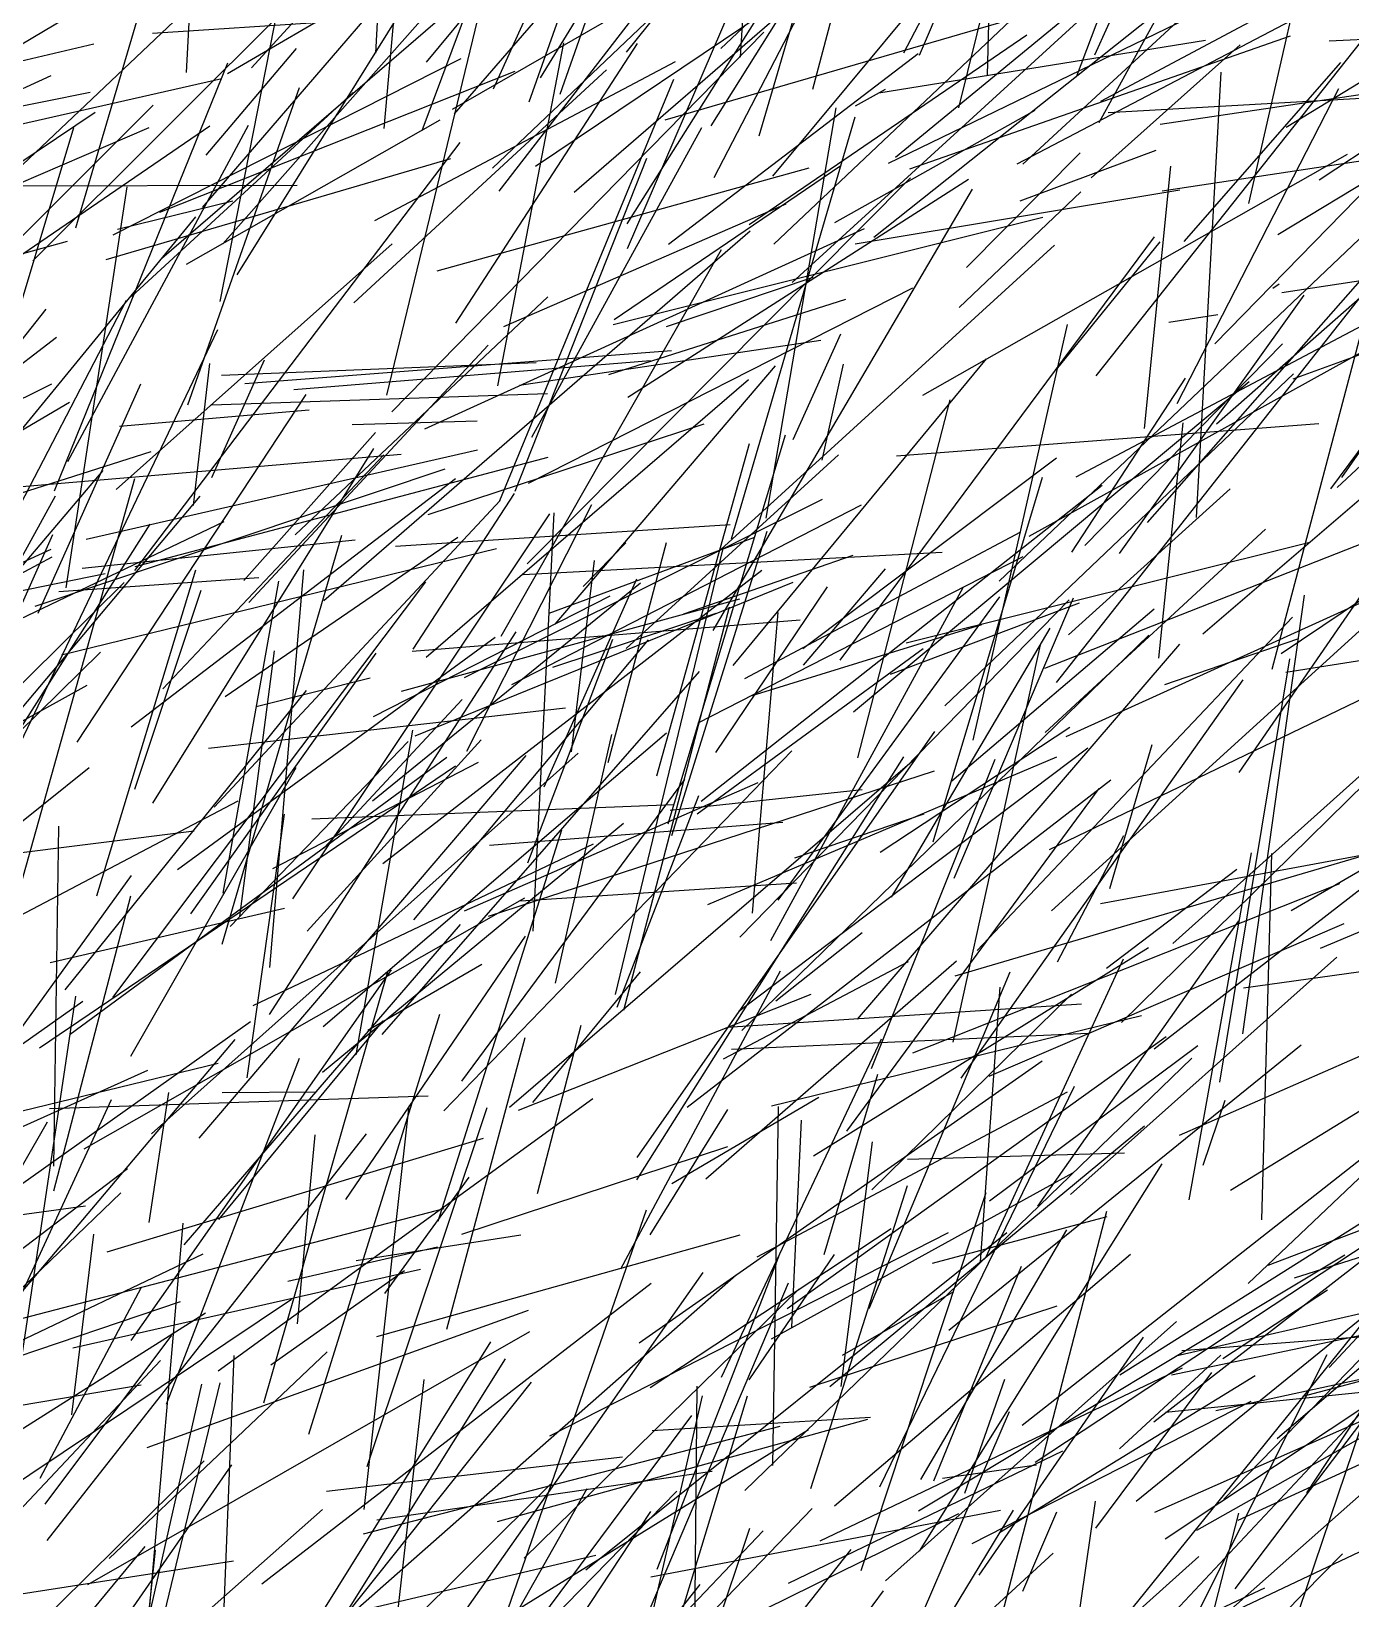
# Model space of a CAD drawing. Header units: metres. Extents: x 0 to 1019, y 0 to 619.
# Drawn here: x 769.9 to 828.6, y 371.8 to 441.6 of the extents above; entities that cross this region are included whole.
import ezdxf

# ---------------------------------------------------------------- set-up
doc = ezdxf.new("R2010")
doc.units = ezdxf.units.M

msp = doc.modelspace()

# ---------------------------------------------------------------- linework, layer by layer
at = {"color": 140}
for p, q in [((801.48, 440.446), (802.592, 458.32)), ((794.084, 434.436), (808.415, 446.863)), ((782.928, 416.258), (801.91, 432.722)), ((790.66, 375.233), (807.152, 379.796))]:
    msp.add_line(p, q, dxfattribs=at)
at = {"color": 19}
for p, q in [((800.61, 440.843), (817.613, 456.868)), ((822.648, 380.176), (835.569, 383.003))]:
    msp.add_line(p, q, dxfattribs=at)
at = {"color": 175}
for p, q in [((816.447, 439.568), (822.932, 456.97)), ((766.203, 430.791), (771.524, 432.251)), ((820.373, 412.511), (826.295, 414.546)), ((778.402, 394.336), (782.603, 394.377)), ((817.296, 374.941), (822.464, 381.87))]:
    msp.add_line(p, q, dxfattribs=at)
at = {"color": 248}
msp.add_line((776.82, 439.769), (777.682, 456.13), dxfattribs=at)
at = {"color": 147}
for p, q in [((787.313, 437.18), (794.415, 456.235)), ((819.877, 379.679), (832.369, 389.379))]:
    msp.add_line(p, q, dxfattribs=at)
at = {"color": 161}
for p, q in [((796.407, 440.668), (808.849, 456.234)), ((796.458, 431.934), (801.07, 442.649)), ((771.953, 409.943), (782.154, 425.426)), ((781.769, 384.045), (782.555, 392.455))]:
    msp.add_line(p, q, dxfattribs=at)
at = {"color": 80}
for p, q in [((792.071, 438.456), (798.175, 455.633)), ((799.599, 410.812), (814.065, 418.212)), ((814.028, 379.522), (831.206, 393.036)), ((770.613, 374.39), (784.828, 392.503)), ((797.781, 373.112), (803.195, 387.045))]:
    msp.add_line(p, q, dxfattribs=at)
at = {"color": 197}
for p, q in [((779.715, 439.983), (793.256, 454.789)), ((782.87, 395.245), (796.281, 406.341)), ((801.868, 381.542), (805.661, 387.135))]:
    msp.add_line(p, q, dxfattribs=at)
at = {"color": 99}
for p, q in [((787.5, 440.231), (799.299, 454.446)), ((814.054, 435.686), (827.936, 448.505)), ((811.838, 410.035), (816.043, 428.545)), ((808.862, 414.373), (826.834, 418.854))]:
    msp.add_line(p, q, dxfattribs=at)
at = {"color": 217}
for p, q in [((785.252, 440.634), (785.963, 454.225)), ((824.118, 433.934), (827.251, 447.751)), ((806.693, 397.609), (821.043, 414.306)), ((794.604, 373.079), (813.341, 388.107))]:
    msp.add_line(p, q, dxfattribs=at)
at = {"color": 127}
for p, q in [((811.199, 438.202), (815.069, 453.728)), ((775.309, 441.52), (783.044, 442.028))]:
    msp.add_line(p, q, dxfattribs=at)
at = {"color": 207}
for p, q in [((790.441, 435.501), (808.928, 453.083)), ((771.467, 416.819), (774.174, 434.678)), ((798.353, 406.912), (806.896, 407.833)), ((792.448, 389.85), (794.39, 397.343))]:
    msp.add_line(p, q, dxfattribs=at)
at = {"color": 55}
msp.add_line((793.45, 438.806), (798.465, 453.081), dxfattribs=at)
at = {"color": 173}
for p, q in [((817.444, 437.547), (826.169, 453.431)), ((807.635, 438.857), (822.189, 441.212)), ((815.591, 400.157), (818.545, 405.784))]:
    msp.add_line(p, q, dxfattribs=at)
at = {"color": 167}
for p, q in [((771.897, 432.849), (777.69, 452.521)), ((825.99, 402.448), (843.037, 412.334)), ((809.413, 375.711), (828.382, 387.115))]:
    msp.add_line(p, q, dxfattribs=at)
at = {"color": 195}
for p, q in [((788.756, 437.929), (801.438, 452.578)), ((827.247, 434.987), (838.487, 442.449)), ((817.512, 402.759), (829.278, 404.939)), ((800.908, 397.249), (816.666, 398.292))]:
    msp.add_line(p, q, dxfattribs=at)
at = {"color": 136}
for p, q in [((812.48, 439.654), (812.815, 452.569)), ((813.935, 434.046), (819.98, 436.312))]:
    msp.add_line(p, q, dxfattribs=at)
at = {"color": 153}
for p, q in [((792.581, 439.526), (800.023, 451.679)), ((796.441, 433.028), (806.538, 449.036)), ((761.36, 384.506), (779.674, 397.501))]:
    msp.add_line(p, q, dxfattribs=at)
at = {"color": 132}
for p, q in [((800.181, 437.399), (809.442, 452.127)), ((785.143, 411.087), (795.681, 416.463))]:
    msp.add_line(p, q, dxfattribs=at)
at = {"color": 166}
for p, q in [((802.921, 435.151), (816.934, 451.995)), ((784.373, 396.015), (786.895, 410.48))]:
    msp.add_line(p, q, dxfattribs=at)
at = {"color": 87}
for p, q in [((809.452, 440.545), (814.324, 451.918)), ((798.272, 432.126), (809.389, 440.608)), ((778.464, 370.684), (778.943, 382.624))]:
    msp.add_line(p, q, dxfattribs=at)
at = {"color": 40}
for p, q in [((769.987, 431.383), (788.856, 450.234)), ((823.302, 389.986), (842, 401.493)), ((802.219, 387.019), (816.044, 394.374))]:
    msp.add_line(p, q, dxfattribs=at)
at = {"color": 111}
msp.add_line((778.442, 432.136), (794.864, 450.703), dxfattribs=at)
at = {"color": 120}
for p, q in [((790.741, 434.487), (803.282, 450.726)), ((795.926, 398.714), (800.691, 418.506))]:
    msp.add_line(p, q, dxfattribs=at)
at = {"color": 113}
msp.add_line((817.259, 440.548), (821.717, 450.439), dxfattribs=at)
at = {"color": 25}
for p, q in [((785.617, 437.275), (786.654, 448.958)), ((812.111, 372.845), (819.422, 383.452)), ((759.996, 360.539), (777.613, 377.94)), ((774.787, 358.753), (793.029, 376.894))]:
    msp.add_line(p, q, dxfattribs=at)
at = {"color": 134}
for p, q in [((804.705, 439.019), (807.402, 449.278)), ((763.736, 383.004), (774.198, 390.958)), ((792.996, 379.048), (810.75, 388.107)), ((787.527, 368.828), (804.509, 379.339))]:
    msp.add_line(p, q, dxfattribs=at)
at = {"color": 30}
msp.add_line((808.756, 440.642), (813.308, 449.372), dxfattribs=at)
at = {"color": 47}
for p, q in [((817.519, 438.496), (837.24, 449.008)), ((778.259, 388.689), (785.574, 397.534)), ((803.775, 383.888), (804.2, 393.104)), ((773.462, 355.214), (775.436, 373.963))]:
    msp.add_line(p, q, dxfattribs=at)
at = {"color": 8}
for p, q in [((777.536, 433.75), (790.157, 448.418)), ((821.46, 389.56), (824.237, 405.023)), ((796.161, 386.485), (803.26, 399.764))]:
    msp.add_line(p, q, dxfattribs=at)
at = {"color": 164}
for p, q in [((800.318, 435.099), (807.239, 448.462)), ((784.267, 429.515), (795.515, 439.891)), ((770.31, 377.167), (774.821, 385.677))]:
    msp.add_line(p, q, dxfattribs=at)
at = {"color": 7}
for p, q in [((775.718, 431.496), (794.934, 448.08)), ((812.834, 369.96), (817.795, 389.053)), ((778.633, 364.42), (790.364, 383.237))]:
    msp.add_line(p, q, dxfattribs=at)
at = {"color": 42}
for p, q in [((778.645, 439.72), (792.779, 447.999)), ((801.676, 412.775), (813.957, 419.313)), ((806.02, 382.638), (810.987, 385.481))]:
    msp.add_line(p, q, dxfattribs=at)
at = {"color": 62}
for p, q in [((802.318, 436.952), (805.419, 447.491)), ((810.026, 386.747), (817.812, 388.815))]:
    msp.add_line(p, q, dxfattribs=at)
at = {"color": 88}
for p, q in [((807.419, 432.431), (826.562, 447.659)), ((779.515, 394.99), (781.178, 406.737)), ((782.273, 379.12), (788.092, 397.832))]:
    msp.add_line(p, q, dxfattribs=at)
at = {"color": 98}
msp.add_line((808.39, 436.001), (822.515, 447.633), dxfattribs=at)
at = {"color": 131}
for p, q in [((779.082, 430.755), (789.168, 446.994)), ((781.556, 402.963), (793.002, 420.116)), ((782.2, 401.53), (789.933, 410.052)), ((811.797, 374.263), (824.215, 380.595))]:
    msp.add_line(p, q, dxfattribs=at)
at = {"color": 215}
for p, q in [((792.36, 435.601), (809.057, 446.838)), ((809.014, 435.473), (825.96, 441.407))]:
    msp.add_line(p, q, dxfattribs=at)
at = {"color": 160}
for p, q in [((802.96, 432.124), (818.642, 446.943)), ((796.466, 425.315), (811.631, 435.021)), ((766.659, 379.315), (773.477, 394.027))]:
    msp.add_line(p, q, dxfattribs=at)
at = {"color": 45}
for p, q in [((761.513, 436.291), (778.28, 446.271)), ((770.224, 415.683), (774.787, 425.902)), ((803.896, 404.788), (809.653, 406.76)), ((811.468, 376.494), (813.253, 381.571))]:
    msp.add_line(p, q, dxfattribs=at)
at = {"color": 165}
for p, q in [((825.768, 437.339), (840.398, 446.204)), ((805.121, 422.498), (806.074, 426.782))]:
    msp.add_line(p, q, dxfattribs=at)
at = {"color": 77}
for p, q in [((768.07, 434.282), (780.032, 445.626)), ((798.126, 437.665), (816.358, 442.958)), ((805.915, 413.597), (819.909, 432.45)), ((817.775, 399.88), (823.572, 404.289)), ((821.799, 374.848), (841.598, 386.047))]:
    msp.add_line(p, q, dxfattribs=at)
at = {"color": 39}
for p, q in [((788.658, 438.134), (801.61, 445.587)), ((806.516, 411.292), (824.131, 426.011)), ((771.717, 379.981), (772.693, 388.036))]:
    msp.add_line(p, q, dxfattribs=at)
at = {"color": 151}
msp.add_line((813.795, 435.698), (830.885, 444.652), dxfattribs=at)
at = {"color": 4}
for p, q in [((817.32, 426.258), (831.889, 444.649)), ((777.704, 436.082), (781.725, 440.833)), ((817.099, 435.076), (823.729, 441.005)), ((825.375, 378.939), (830.165, 383.047))]:
    msp.add_line(p, q, dxfattribs=at)
at = {"color": 35}
msp.add_line((790.491, 439.04), (792.89, 444.345), dxfattribs=at)
at = {"color": 179}
for p, q in [((803.786, 430.413), (818.51, 443.884)), ((807.216, 384.724), (813.484, 399.715))]:
    msp.add_line(p, q, dxfattribs=at)
at = {"color": 221}
for p, q in [((808.078, 435.733), (824.242, 443.572)), ((787.977, 430.938), (804.535, 435.524)), ((753.129, 417.198), (770.825, 425.898)), ((810.955, 396.583), (814.836, 414.279)), ((788.411, 383.806), (791.891, 396.789)), ((815.507, 367.484), (834.372, 376.418))]:
    msp.add_line(p, q, dxfattribs=at)
at = {"color": 222}
for p, q in [((778.315, 429.567), (780.914, 442.769)), ((766.008, 433.378), (775.164, 437.315)), ((778.386, 426.292), (792.383, 426.856)), ((804.73, 391.528), (819.643, 400.794))]:
    msp.add_line(p, q, dxfattribs=at)
at = {"color": 72}
for p, q in [((785.742, 425.391), (790.008, 443.074)), ((822.678, 424.122), (833.41, 433.58)), ((826.091, 426.129), (841.788, 431.822)), ((775.767, 412.327), (785.609, 422.742)), ((780.178, 372.462), (797.511, 385.855))]:
    msp.add_line(p, q, dxfattribs=at)
at = {"color": 229}
for p, q in [((825.397, 432.561), (841.849, 442.504)), ((809.595, 425.402), (828.509, 436.133)), ((816.424, 421.755), (836.147, 432.202))]:
    msp.add_line(p, q, dxfattribs=at)
at = {"color": 247}
for p, q in [((785.959, 424.652), (802.525, 441.568)), ((771.132, 416.659), (780.034, 417.281))]:
    msp.add_line(p, q, dxfattribs=at)
at = {"color": 255}
for p, q in [((801.868, 433.003), (814.225, 441.45)), ((777.127, 420.48), (777.855, 426.81))]:
    msp.add_line(p, q, dxfattribs=at)
at = {"color": 138}
msp.add_line((827.681, 441.178), (832.226, 441.386), dxfattribs=at)
at = {"color": 245}
for p, q in [((757.851, 437.545), (772.7, 441.043)), ((791.297, 412.512), (806.876, 420.518)), ((760.837, 375.968), (770.631, 393.039))]:
    msp.add_line(p, q, dxfattribs=at)
at = {"color": 234}
for p, q in [((788.818, 428.598), (796.893, 441.057)), ((790.688, 425.816), (793.615, 441.085)), ((789.305, 409.548), (794.859, 420.531)), ((792.061, 355.956), (806.412, 373.99))]:
    msp.add_line(p, q, dxfattribs=at)
at = {"color": 149}
for p, q in [((770.944, 421.132), (778.654, 440.195)), ((788.273, 393.532), (803.774, 409.556)), ((780.271, 380.517), (785.777, 399.734))]:
    msp.add_line(p, q, dxfattribs=at)
at = {"color": 17}
for p, q in [((773.551, 432.532), (789.05, 440.386)), ((760.392, 416.425), (770.581, 429.226)), ((767.243, 422.525), (771.607, 425.094))]:
    msp.add_line(p, q, dxfattribs=at)
at = {"color": 216}
for p, q in [((775.632, 433.55), (791.454, 439.821)), ((822.602, 427.691), (832.957, 438.296)), ((812.018, 400.662), (826.054, 415.51))]:
    msp.add_line(p, q, dxfattribs=at)
at = {"color": 46}
for p, q in [((785.21, 433.179), (798.593, 440.26)), ((818.355, 418.351), (826.578, 429.846)), ((824.688, 388.675), (825.135, 404.99))]:
    msp.add_line(p, q, dxfattribs=at)
at = {"color": 159}
for p, q in [((820.163, 437.46), (839.604, 440.356)), ((810.574, 411.567), (826.095, 426.35)), ((792.233, 393.895), (797.028, 399.718)), ((821.031, 392.448), (829.692, 396.25))]:
    msp.add_line(p, q, dxfattribs=at)
at = {"color": 241}
for p, q in [((821.231, 432.239), (828.204, 440.215)), ((800.272, 414.914), (811.814, 434.567)), ((778.768, 401.739), (786.696, 409.973)), ((783.051, 376.592), (796.232, 378.113))]:
    msp.add_line(p, q, dxfattribs=at)
at = {"color": 220}
for p, q in [((821.784, 419.956), (822.887, 439.782)), ((803.056, 398.432), (806.898, 401.465))]:
    msp.add_line(p, q, dxfattribs=at)
at = {"color": 123}
for p, q in [((752.66, 431.353), (770.8, 439.634)), ((810.752, 383.754), (826.438, 396.47)), ((820.67, 381.769), (839.542, 385.72)), ((774.766, 369.252), (777.508, 381.347))]:
    msp.add_line(p, q, dxfattribs=at)
at = {"color": 85}
for p, q in [((769.102, 437.391), (778.39, 439.505)), ((785.532, 396.927), (799.66, 413.094))]:
    msp.add_line(p, q, dxfattribs=at)
at = {"color": 51}
for p, q in [((776.88, 424.975), (781.859, 439.094)), ((779.414, 425.922), (798.407, 427.383)), ((803.154, 402.904), (813.032, 416.414)), ((798.848, 359.955), (807.846, 372.142))]:
    msp.add_line(p, q, dxfattribs=at)
at = {"color": 49}
for p, q in [((790.771, 420.708), (798.514, 439.473)), ((790.836, 414.665), (800.639, 431.89)), ((823.003, 376.237), (837.434, 391.089))]:
    msp.add_line(p, q, dxfattribs=at)
at = {"color": 122}
msp.add_line((820.921, 425.032), (828.124, 439.055), dxfattribs=at)
at = {"color": 100}
msp.add_line((762.749, 436.914), (772.534, 438.899), dxfattribs=at)
at = {"color": 1}
for p, q in [((774.37, 429.798), (784.246, 438.882)), ((755.578, 411.592), (770.801, 418.536)), ((775.121, 370.625), (776.67, 388.521))]:
    msp.add_line(p, q, dxfattribs=at)
at = {"color": 202}
for p, q in [((806.596, 438.289), (807.933, 439.025)), ((805.664, 375.931), (818.84, 387.137)), ((804.89, 360.219), (813.46, 380.14))]:
    msp.add_line(p, q, dxfattribs=at)
at = {"color": 177}
for p, q in [((817.851, 437.984), (831.079, 438.744)), ((773.241, 431.447), (788.59, 435.932)), ((785.561, 404.542), (802.438, 417.609))]:
    msp.add_line(p, q, dxfattribs=at)
at = {"color": 91}
for p, q in [((827.767, 421.226), (840.856, 438.972)), ((780.532, 399.904), (782.038, 417.625))]:
    msp.add_line(p, q, dxfattribs=at)
at = {"color": 31}
for p, q in [((828.256, 421.727), (840.151, 438.921)), ((770.916, 389.957), (774.341, 403.104))]:
    msp.add_line(p, q, dxfattribs=at)
at = {"color": 193}
for p, q in [((753.42, 425.006), (772.751, 438.002)), ((811.035, 399.543), (830.083, 405.146))]:
    msp.add_line(p, q, dxfattribs=at)
at = {"color": 11}
for p, q in [((766.69, 429.67), (775.332, 438.309)), ((756.089, 399.357), (774.041, 417.052))]:
    msp.add_line(p, q, dxfattribs=at)
at = {"color": 103}
msp.add_line((776.815, 431.235), (788.113, 437.654), dxfattribs=at)
at = {"color": 115}
for p, q in [((801.077, 418.995), (806.586, 437.8)), ((771.413, 398.919), (782.17, 412.245)), ((804.615, 376.714), (808.916, 390.201))]:
    msp.add_line(p, q, dxfattribs=at)
at = {"color": 125}
for p, q in [((802.63, 419.916), (805.748, 438.191)), ((808.201, 403.047), (815.275, 415.02)), ((799.943, 390.5), (811.095, 400.207)), ((773.374, 373.586), (783.076, 382.789))]:
    msp.add_line(p, q, dxfattribs=at)
at = {"color": 139}
for p, q in [((805.683, 433.095), (814.606, 438.087)), ((774.344, 395.955), (781.7, 408.813))]:
    msp.add_line(p, q, dxfattribs=at)
at = {"color": 110}
for p, q in [((761.123, 425.927), (777.859, 437.398)), ((804.252, 414.112), (815.544, 422.602)), ((803.617, 372.489), (815.831, 378.381))]:
    msp.add_line(p, q, dxfattribs=at)
at = {"color": 176}
for p, q in [((767.711, 423.677), (771.8, 437.315)), ((753.485, 413.39), (773.208, 417.463)), ((785.657, 385.39), (789.4, 390.57))]:
    msp.add_line(p, q, dxfattribs=at)
at = {"color": 226}
for p, q in [((771.536, 422.45), (779.58, 437.417)), ((822.08, 391.108), (823.063, 393.998))]:
    msp.add_line(p, q, dxfattribs=at)
at = {"color": 137}
for p, q in [((792.196, 423.532), (799.768, 437.316)), ((786.911, 414.082), (791.428, 421.014)), ((768.825, 401.914), (779.124, 407.339)), ((801.09, 396.272), (816.956, 396.978))]:
    msp.add_line(p, q, dxfattribs=at)
at = {"color": 182}
msp.add_line((774.525, 417.588), (789.01, 436.65), dxfattribs=at)
at = {"color": 208}
msp.add_line((819.603, 419.732), (834.628, 436.821), dxfattribs=at)
at = {"color": 105}
for p, q in [((820.253, 434.494), (833.577, 436.507)), ((788.821, 365.848), (799.315, 379.959))]:
    msp.add_line(p, q, dxfattribs=at)
at = {"color": 253}
for p, q in [((791.455, 421.124), (797.312, 435.955)), ((803.829, 423.418), (805.955, 428.136)), ((818.369, 381.762), (834.327, 391.847))]:
    msp.add_line(p, q, dxfattribs=at)
at = {"color": 33}
for p, q in [((795.853, 428.765), (805.948, 435.63)), ((812.404, 386.991), (818.527, 400.3)), ((808.918, 391.372), (818.583, 391.651))]:
    msp.add_line(p, q, dxfattribs=at)
at = {"color": 3}
for p, q in [((811.539, 431.081), (816.598, 436.196)), ((806.71, 409.245), (810.813, 425.185))]:
    msp.add_line(p, q, dxfattribs=at)
at = {"color": 121}
for p, q in [((819.464, 423.921), (820.633, 435.59)), ((822.958, 382.499), (827.618, 385.554)), ((785.047, 354.028), (799.687, 372.425))]:
    msp.add_line(p, q, dxfattribs=at)
at = {"color": 71}
for p, q in [((791.992, 417.89), (809.058, 435.082)), ((806.531, 363.688), (824.82, 372.285))]:
    msp.add_line(p, q, dxfattribs=at)
at = {"color": 13}
for p, q in [((766.99, 434.716), (781.746, 434.746)), ((815.324, 402.429), (833.8, 419.241)), ((804.283, 413.374), (807.936, 417.669)), ((793.251, 399.207), (795.754, 410.287)), ((800.733, 395.839), (808.959, 400.182))]:
    msp.add_line(p, q, dxfattribs=at)
at = {"color": 108}
for p, q in [((806.588, 432.134), (821.042, 434.545)), ((766.992, 404.435), (772.487, 408.815))]:
    msp.add_line(p, q, dxfattribs=at)
at = {"color": 200}
msp.add_line((811.223, 429.299), (816.628, 434.453), dxfattribs=at)
at = {"color": 28}
for p, q in [((773.752, 432.784), (778.885, 434.058)), ((805.025, 374.374), (821.155, 382.078)), ((820.407, 380.108), (829.855, 381.074))]:
    msp.add_line(p, q, dxfattribs=at)
at = {"color": 26}
msp.add_line((790.944, 428.461), (803.509, 433.917), dxfattribs=at)
at = {"color": 112}
for p, q in [((764.448, 417.716), (777.236, 433.347)), ((774.359, 383.297), (785.947, 399.804))]:
    msp.add_line(p, q, dxfattribs=at)
at = {"color": 191}
for p, q in [((787.424, 423.892), (806.999, 432.823)), ((799.56, 406.748), (809.616, 414.119)), ((770.53, 376.006), (776.169, 383.531)), ((823.638, 375.296), (839.324, 382.513))]:
    msp.add_line(p, q, dxfattribs=at)
at = {"color": 5}
for p, q in [((795.821, 428.549), (814.938, 433.325)), ((802.868, 393.751), (819.333, 397.774)), ((800.639, 381.661), (807.76, 396.739)), ((790.376, 369.144), (797.297, 389.124))]:
    msp.add_line(p, q, dxfattribs=at)
at = {"color": 244}
for p, q in [((825.579, 429.965), (845.3, 432.976)), ((762.846, 372.638), (781.494, 385.132)), ((787.992, 358.507), (804.675, 375.818))]:
    msp.add_line(p, q, dxfattribs=at)
at = {"color": 240}
for p, q in [((773.697, 421.2), (785.98, 432.139)), ((819.905, 396.281), (839.384, 411.408))]:
    msp.add_line(p, q, dxfattribs=at)
at = {"color": 54}
for p, q in [((800.605, 418.522), (815.466, 432.08)), ((759.06, 410.498), (778.505, 419.767)), ((795.986, 398.138), (799.633, 407.565)), ((819.932, 375.65), (835.874, 382.715))]:
    msp.add_line(p, q, dxfattribs=at)
at = {"color": 204}
for p, q in [((813.004, 417.119), (829.018, 432.343)), ((768.076, 378.459), (777.666, 384.536))]:
    msp.add_line(p, q, dxfattribs=at)
at = {"color": 41}
for p, q in [((815.545, 426.548), (820.165, 432.222)), ((798.189, 428.449), (804.72, 430.648)), ((763.75, 407.684), (772.399, 412.488))]:
    msp.add_line(p, q, dxfattribs=at)
at = {"color": 43}
for p, q in [((815.547, 412.608), (830.95, 432.142)), ((807.319, 395.409), (812.818, 409.19))]:
    msp.add_line(p, q, dxfattribs=at)
at = {"color": 142}
for p, q in [((825.148, 413.199), (829.903, 431.148)), ((827.299, 400.775), (844.429, 407.96)), ((756.641, 387.451), (772.212, 398.414))]:
    msp.add_line(p, q, dxfattribs=at)
at = {"color": 250}
for p, q in [((792.045, 421.477), (809.158, 430.18)), ((819.493, 367.94), (835.338, 381.978))]:
    msp.add_line(p, q, dxfattribs=at)
at = {"color": 14}
msp.add_line((825.174, 430.165), (825.456, 430.363), dxfattribs=at)
at = {"color": 158}
for p, q in [((764.595, 411.227), (774.146, 429.629)), ((811.311, 394.976), (823.858, 412.714))]:
    msp.add_line(p, q, dxfattribs=at)
at = {"color": 203}
for p, q in [((781.652, 419.184), (792.909, 429.781)), ((771.65, 396.94), (788.417, 409.274))]:
    msp.add_line(p, q, dxfattribs=at)
at = {"color": 84}
for p, q in [((795.617, 426.313), (806.178, 429.669)), ((796.4, 414.119), (805.845, 422.742))]:
    msp.add_line(p, q, dxfattribs=at)
at = {"color": 150}
for p, q in [((820.546, 428.646), (822.73, 428.992)), ((777.794, 409.683), (793.688, 411.474))]:
    msp.add_line(p, q, dxfattribs=at)
at = {"color": 76}
for p, q in [((753.901, 414.795), (771.027, 427.986)), ((778.549, 411.977), (788.896, 419.075))]:
    msp.add_line(p, q, dxfattribs=at)
at = {"color": 185}
for p, q in [((769.289, 409.603), (778.22, 428.328)), ((818.011, 370.238), (832.316, 387.954))]:
    msp.add_line(p, q, dxfattribs=at)
at = {"color": 58}
for p, q in [((779.592, 416.169), (790.246, 427.627)), ((808.435, 422.691), (827.226, 424.141))]:
    msp.add_line(p, q, dxfattribs=at)
at = {"color": 155}
msp.add_line((791.645, 425.851), (805.064, 427.841), dxfattribs=at)
at = {"color": 61}
for p, q in [((814.336, 419.118), (829.529, 427.53)), ((781.598, 425.656), (797.483, 426.935)), ((778.053, 407.054), (790.79, 420.713)), ((789.2, 412.819), (805.139, 420.773)), ((815.045, 410.375), (824.86, 419.427))]:
    msp.add_line(p, q, dxfattribs=at)
at = {"color": 104}
msp.add_line((816.813, 418.701), (825.609, 427.68), dxfattribs=at)
at = {"color": 67}
msp.add_line((777.951, 421.738), (780.299, 426.977), dxfattribs=at)
at = {"color": 63}
for p, q in [((793.233, 415.2), (803.034, 426.7)), ((774.528, 365.693), (778.319, 381.41))]:
    msp.add_line(p, q, dxfattribs=at)
at = {"color": 135}
for p, q in [((801.151, 413.359), (812.431, 427.013)), ((773.547, 398.579), (787.483, 417.08)), ((802, 412.028), (812.231, 415.189)), ((781.339, 385.939), (787.995, 387.476)), ((780.951, 367.352), (792.178, 381.448))]:
    msp.add_line(p, q, dxfattribs=at)
at = {"color": 79}
for p, q in [((787.495, 413.735), (801.836, 426.094)), ((802.927, 377.737), (803.169, 393.713))]:
    msp.add_line(p, q, dxfattribs=at)
at = {"color": 146}
for p, q in [((816.235, 418.401), (821.296, 426.156)), ((828.041, 421.282), (832.496, 425.45))]:
    msp.add_line(p, q, dxfattribs=at)
at = {"color": 237}
for p, q in [((777.939, 424.975), (792.886, 425.477)), ((798.428, 405.782), (802.665, 419.347)), ((785.095, 407.325), (797.036, 417.042)), ((780.579, 382.216), (786.523, 386.42)), ((796.498, 369.107), (803.615, 385.865))]:
    msp.add_line(p, q, dxfattribs=at)
at = {"color": 190}
for p, q in [((823.675, 408.589), (835.379, 425.589)), ((805.463, 381.256), (819.469, 392.859))]:
    msp.add_line(p, q, dxfattribs=at)
at = {"color": 212}
msp.add_line((773.844, 424.019), (782.277, 424.749), dxfattribs=at)
at = {"color": 225}
for p, q in [((822.059, 414.771), (833.546, 424.615)), ((801.458, 401.26), (816.114, 416.288)), ((818.437, 397.456), (834.396, 413.147)), ((806.221, 392.622), (817.444, 407.877))]:
    msp.add_line(p, q, dxfattribs=at)
at = {"color": 223}
for p, q in [((779.376, 417.146), (785.24, 423.735)), ((803.563, 384.716), (820.429, 396.839)), ((812.568, 389.513), (821.836, 396.43))]:
    msp.add_line(p, q, dxfattribs=at)
at = {"color": 130}
for p, q in [((784.192, 424.091), (789.767, 424.25)), ((807.324, 390.003), (816.221, 398.725))]:
    msp.add_line(p, q, dxfattribs=at)
at = {"color": 249}
for p, q in [((787.583, 420.09), (799.862, 424.122)), ((774.365, 410.623), (788.795, 421.689)), ((819.094, 376.143), (836.635, 390.397))]:
    msp.add_line(p, q, dxfattribs=at)
at = {"color": 128}
for p, q in [((820.11, 413.683), (821.192, 424.171)), ((758.992, 417.71), (775.247, 422.891))]:
    msp.add_line(p, q, dxfattribs=at)
at = {"color": 107}
msp.add_line((825.547, 413.888), (840.675, 424.086), dxfattribs=at)
at = {"color": 50}
for p, q in [((775.328, 407.233), (785.168, 423.027)), ((807.697, 405.052), (816.143, 410.62))]:
    msp.add_line(p, q, dxfattribs=at)
at = {"color": 239}
for p, q in [((797.753, 408.448), (801.886, 423.246)), ((823.506, 372.232), (838.466, 391.994))]:
    msp.add_line(p, q, dxfattribs=at)
at = {"color": 126}
for p, q in [((798.264, 406.314), (803.491, 423.638)), ((802.298, 356.101), (821.89, 373.68))]:
    msp.add_line(p, q, dxfattribs=at)
at = {"color": 187}
for p, q in [((769.335, 421.313), (786.381, 422.768)), ((791.815, 417.415), (810.457, 418.407))]:
    msp.add_line(p, q, dxfattribs=at)
at = {"color": 201}
for p, q in [((772.354, 418.986), (789.78, 422.962)), ((765.984, 382.281), (773.904, 389.867))]:
    msp.add_line(p, q, dxfattribs=at)
at = {"color": 48}
msp.add_line((774.539, 417.765), (792.928, 422.637), dxfattribs=at)
at = {"color": 27}
for p, q in [((757.984, 404.204), (773.106, 422.038)), ((821.349, 366.614), (823.666, 375.611))]:
    msp.add_line(p, q, dxfattribs=at)
at = {"color": 231}
for p, q in [((769.123, 402.424), (774.521, 421.682)), ((769.075, 379.759), (771.899, 398.634)), ((785.906, 366.523), (799.817, 386.324))]:
    msp.add_line(p, q, dxfattribs=at)
at = {"color": 22}
for p, q in [((770.084, 415.998), (788.34, 422.116)), ((815.026, 413.242), (830.422, 419.292)), ((790.259, 402.192), (810.12, 408.672)), ((796.965, 383.188), (814.907, 395.755))]:
    msp.add_line(p, q, dxfattribs=at)
at = {"color": 86}
for p, q in [((810.059, 405.503), (814.933, 421.742)), ((815.986, 410.196), (830.466, 416.786)), ((760.188, 391.265), (778.236, 395.653)), ((785.294, 383.481), (801.466, 388.001))]:
    msp.add_line(p, q, dxfattribs=at)
at = {"color": 163}
for p, q in [((760.855, 402.541), (770.997, 420.912)), ((770.749, 400.125), (781.18, 402.555)), ((791.618, 366.771), (797.488, 375.685))]:
    msp.add_line(p, q, dxfattribs=at)
at = {"color": 102}
for p, q in [((761.668, 402.161), (777.435, 420.896)), ((820.386, 374.468), (837.392, 385.779))]:
    msp.add_line(p, q, dxfattribs=at)
at = {"color": 24}
for p, q in [((799.734, 407.32), (817.581, 421.391)), ((810.894, 408.225), (819.896, 415.881)), ((804.569, 381.223), (815.585, 384.838))]:
    msp.add_line(p, q, dxfattribs=at)
at = {"color": 2}
msp.add_line((816.086, 414.727), (823.285, 421.232), dxfattribs=at)
at = {"color": 9}
for p, q in [((764.771, 403.218), (775.197, 419.65)), ((781.892, 367.919), (791.021, 382.478))]:
    msp.add_line(p, q, dxfattribs=at)
at = {"color": 192}
msp.add_line((786.126, 418.675), (801.018, 419.638), dxfattribs=at)
at = {"color": 209}
for p, q in [((792.256, 401.525), (793.182, 420.156)), ((792.96, 415.694), (802.119, 419.075)), ((810.994, 403.887), (816.307, 416.376)), ((763.63, 358.728), (782.869, 375.777))]:
    msp.add_line(p, q, dxfattribs=at)
at = {"color": 36}
for p, q in [((762.007, 399.265), (770.866, 419.19)), ((765.242, 404.495), (777.169, 405.989)), ((762.624, 387.735), (774.366, 404.006))]:
    msp.add_line(p, q, dxfattribs=at)
at = {"color": 170}
msp.add_line((772.176, 417.69), (784.337, 418.957), dxfattribs=at)
at = {"color": 152}
for p, q in [((778.405, 400.953), (783.737, 419.163)), ((824.979, 386.653), (843.722, 393.803)), ((764.582, 380.979), (776.553, 385.038)), ((775.068, 378.53), (792.05, 384.643)), ((767.547, 365.118), (774.976, 374.126))]:
    msp.add_line(p, q, dxfattribs=at)
at = {"color": 118}
for p, q in [((794.477, 416.877), (796.375, 418.82)), ((799.104, 393.684), (817.972, 408.26)), ((809.448, 373.915), (820.25, 391.165)), ((826.14, 386.087), (841.195, 390.901)), ((796.089, 362.057), (801.795, 380.836))]:
    msp.add_line(p, q, dxfattribs=at)
at = {"color": 68}
for p, q in [((795.597, 409.043), (798.19, 418.83)), ((796.88, 391.442), (810.137, 410.415))]:
    msp.add_line(p, q, dxfattribs=at)
at = {"color": 213}
for p, q in [((753.703, 409.027), (770.835, 418.2)), ((815.238, 405.165), (830.904, 412.724))]:
    msp.add_line(p, q, dxfattribs=at)
at = {"color": 65}
msp.add_line((771.252, 413.834), (790.623, 418.572), dxfattribs=at)
at = {"color": 38}
for p, q in [((798.955, 415.66), (806.5, 418.276)), ((802.83, 401.118), (811.394, 416.84))]:
    msp.add_line(p, q, dxfattribs=at)
at = {"color": 70}
for p, q in [((772.832, 403.095), (777.237, 417.62)), ((818.353, 378.473), (822.862, 382.652))]:
    msp.add_line(p, q, dxfattribs=at)
at = {"color": 114}
for p, q in [((793.953, 409.518), (794.977, 418.041)), ((772.377, 368.443), (778.838, 377.765))]:
    msp.add_line(p, q, dxfattribs=at)
at = {"color": 232}
for p, q in [((774.526, 407.85), (777.473, 416.709)), ((790.308, 405.361), (803.37, 406.382))]:
    msp.add_line(p, q, dxfattribs=at)
at = {"color": 94}
for p, q in [((778.459, 403.225), (780.929, 417.116)), ((826.687, 376.513), (838.116, 393.878)), ((784.374, 386.859), (791.706, 388.002)), ((785.3, 375.311), (800.226, 377.481))]:
    msp.add_line(p, q, dxfattribs=at)
at = {"color": 169}
for p, q in [((787.001, 410.229), (803.832, 417.067)), ((792.745, 407.957), (796.874, 417.225)), ((797.556, 379.283), (807.27, 379.88))]:
    msp.add_line(p, q, dxfattribs=at)
at = {"color": 145}
for p, q in [((800.379, 409.48), (805.35, 416.861)), ((789.082, 394.852), (799.001, 408.278))]:
    msp.add_line(p, q, dxfattribs=at)
at = {"color": 186}
for p, q in [((786.387, 412.218), (801.454, 416.321)), ((779.189, 402.182), (780.739, 414.019))]:
    msp.add_line(p, q, dxfattribs=at)
at = {"color": 252}
for p, q in [((808.158, 412.978), (816.573, 416.147)), ((823.841, 396.957), (826.584, 416.485)), ((802.869, 383.367), (816.275, 390.766))]:
    msp.add_line(p, q, dxfattribs=at)
at = {"color": 73}
msp.add_line((786.874, 413.997), (804.143, 415.399), dxfattribs=at)
at = {"color": 236}
for p, q in [((793.123, 413.278), (800.407, 415.696)), ((770.725, 393.635), (787.581, 394.199)), ((799.388, 362.21), (799.552, 381.257))]:
    msp.add_line(p, q, dxfattribs=at)
at = {"color": 224}
for p, q in [((796.289, 398.008), (800.993, 415.968)), ((775.162, 388.553), (776.038, 394.345)), ((773.295, 387.244), (790.05, 392.304)), ((788.148, 365.853), (798.649, 376.584))]:
    msp.add_line(p, q, dxfattribs=at)
at = {"color": 90}
msp.add_line((802.02, 402.332), (803.166, 415.712), dxfattribs=at)
at = {"color": 74}
for p, q in [((776.416, 404.276), (790.563, 414.616)), ((797.462, 387.998), (800.915, 393.579))]:
    msp.add_line(p, q, dxfattribs=at)
at = {"color": 106}
for p, q in [((780.513, 397.818), (791.493, 414.856)), ((807.688, 376.782), (816.356, 394.626))]:
    msp.add_line(p, q, dxfattribs=at)
at = {"color": 168}
msp.add_line((801.544, 397.107), (819.661, 414.709), dxfattribs=at)
at = {"color": 189}
for p, q in [((760.87, 402.085), (772.998, 413.949)), ((791.197, 393.684), (809.328, 409.271)), ((782.698, 369.848), (801.294, 386.225)), ((810.084, 377.048), (813.987, 386.603))]:
    msp.add_line(p, q, dxfattribs=at)
at = {"color": 235}
for p, q in [((786.946, 402.025), (797.387, 414.502)), ((778.226, 381.954), (794.905, 394.081))]:
    msp.add_line(p, q, dxfattribs=at)
at = {"color": 32}
for p, q in [((792.012, 404.569), (795.796, 414.539)), ((769.54, 384.286), (788.298, 389.182)), ((797.491, 372.78), (813.06, 375.747))]:
    msp.add_line(p, q, dxfattribs=at)
at = {"color": 34}
msp.add_line((825.756, 413.061), (832.362, 414.106), dxfattribs=at)
at = {"color": 243}
msp.add_line((777.015, 402.299), (785.259, 413.909), dxfattribs=at)
at = {"color": 181}
for p, q in [((820.73, 400.985), (834.681, 413.485)), ((786.35, 357.853), (802.485, 374.826))]:
    msp.add_line(p, q, dxfattribs=at)
at = {"color": 214}
for p, q in [((822.824, 394.805), (825.932, 413.654)), ((772.267, 391.841), (791.883, 403.013)), ((789.074, 388.04), (800.917, 391.935)), ((797.459, 381.21), (808.193, 388.29))]:
    msp.add_line(p, q, dxfattribs=at)
at = {"color": 148}
for p, q in [((779.916, 411.528), (785.001, 412.817)), ((765.469, 391.012), (775.102, 395.341)), ((824.085, 385.829), (833.302, 394.608)), ((807.943, 372.591), (820.895, 384.147))]:
    msp.add_line(p, q, dxfattribs=at)
at = {"color": 23}
for p, q in [((782.93, 405.229), (789.09, 411.84)), ((789.203, 402.428), (802.266, 408.149)), ((755.149, 386.94), (772.323, 389.292))]:
    msp.add_line(p, q, dxfattribs=at)
at = {"color": 141}
for p, q in [((782.91, 397.276), (798.193, 410.358)), ((797.355, 368.774), (811.206, 375.59))]:
    msp.add_line(p, q, dxfattribs=at)
at = {"color": 133}
msp.add_line((817.925, 403.426), (819.804, 409.84), dxfattribs=at)
at = {"color": 162}
msp.add_line((775.266, 392.497), (794.251, 409.459), dxfattribs=at)
at = {"color": 83}
for p, q in [((777.382, 392.308), (791.947, 409.355)), ((770.913, 391.056), (771.136, 406.198)), ((813.02, 374.746), (824.392, 381.738))]:
    msp.add_line(p, q, dxfattribs=at)
at = {"color": 96}
for p, q in [((780.664, 404.312), (789.818, 409.054)), ((796.869, 390.451), (808.751, 409.286))]:
    msp.add_line(p, q, dxfattribs=at)
at = {"color": 188}
for p, q in [((800.036, 402.712), (815.569, 409.288)), ((827.685, 382.095), (833.768, 388.64))]:
    msp.add_line(p, q, dxfattribs=at)
at = {"color": 78}
msp.add_line((801.404, 397.96), (816.952, 409.687), dxfattribs=at)
at = {"color": 92}
msp.add_line((770.28, 396.335), (788.797, 408.893), dxfattribs=at)
at = {"color": 233}
msp.add_line((782.404, 406.531), (798.482, 407.165), dxfattribs=at)
at = {"color": 156}
msp.add_line((788.028, 388.612), (793.534, 406.036), dxfattribs=at)
at = {"color": 20}
for p, q in [((779.791, 398.216), (794.935, 405.424)), ((816.173, 389.807), (828.023, 400.375)), ((789.73, 368.015), (794.657, 376.703))]:
    msp.add_line(p, q, dxfattribs=at)
at = {"color": 124}
for p, q in [((791.703, 402.879), (803.977, 403.681)), ((791.599, 393.55), (804.63, 398.722))]:
    msp.add_line(p, q, dxfattribs=at)
at = {"color": 129}
for p, q in [((809.161, 396.111), (828.166, 403.65)), ((805.215, 387.127), (807.598, 395.154))]:
    msp.add_line(p, q, dxfattribs=at)
at = {"color": 6}
for p, q in [((776.715, 387.563), (789.025, 401.83)), ((763.214, 378.023), (778.982, 396.703)), ((814.595, 377.877), (833.761, 390.531))]:
    msp.add_line(p, q, dxfattribs=at)
at = {"color": 184}
msp.add_line((812.555, 395.066), (828.35, 401.872), dxfattribs=at)
at = {"color": 89}
for p, q in [((814.726, 389.28), (823.668, 401.985)), ((783.917, 389.582), (791.911, 401.302))]:
    msp.add_line(p, q, dxfattribs=at)
at = {"color": 16}
for p, q in [((784.887, 397.124), (789.968, 400.056)), ((821.133, 382.85), (834.117, 383.864))]:
    msp.add_line(p, q, dxfattribs=at)
at = {"color": 206}
msp.add_line((823.87, 399.009), (830.308, 399.903), dxfattribs=at)
at = {"color": 157}
msp.add_line((812.173, 386.795), (813.041, 399.04), dxfattribs=at)
at = {"color": 194}
msp.add_line((775.933, 380.456), (781.855, 395.87), dxfattribs=at)
at = {"color": 219}
msp.add_line((801.679, 376.625), (821.569, 395.874), dxfattribs=at)
at = {"color": 119}
for p, q in [((784.735, 375.771), (786.73, 393.751)), ((762.527, 368.449), (775.657, 382.405)), ((784.704, 374.681), (803.251, 379.488))]:
    msp.add_line(p, q, dxfattribs=at)
at = {"color": 37}
msp.add_line((784.869, 377.685), (790.205, 393.673), dxfattribs=at)
at = {"color": 56}
for p, q in [((798.423, 390.296), (804.965, 394.132)), ((761.007, 379.272), (777.565, 387.162))]:
    msp.add_line(p, q, dxfattribs=at)
at = {"color": 81}
msp.add_line((805.96, 381.246), (807.362, 392.148), dxfattribs=at)
at = {"color": 95}
msp.add_line((806.861, 373.058), (812.416, 389.893), dxfattribs=at)
at = {"color": 116}
msp.add_line((809.517, 377.106), (816.007, 388.23), dxfattribs=at)
at = {"color": 97}
msp.add_line((771.758, 382.972), (787.234, 386.477), dxfattribs=at)
at = {"color": 228}
msp.add_line((820.862, 382.616), (837.455, 386.417), dxfattribs=at)
at = {"color": 101}
for p, q in [((791.848, 373.606), (804.073, 385.578)), ((795.472, 361.954), (799.785, 380.835))]:
    msp.add_line(p, q, dxfattribs=at)
at = {"color": 199}
for p, q in [((826.53, 380.813), (840.983, 384.661)), ((808.259, 367.277), (815.404, 373.826))]:
    msp.add_line(p, q, dxfattribs=at)
at = {"color": 12}
msp.add_line((772.431, 372.431), (792.1, 383.692), dxfattribs=at)
at = {"color": 59}
msp.add_line((820.584, 368.653), (827.592, 382.68), dxfattribs=at)
at = {"color": 211}
msp.add_line((815.141, 365.166), (830.788, 381.881), dxfattribs=at)
at = {"color": 60}
for p, q in [((764.356, 379.549), (774.805, 381.325)), ((810.473, 377.17), (814.667, 377.757))]:
    msp.add_line(p, q, dxfattribs=at)
at = {"color": 178}
for p, q in [((786.091, 369.962), (787.402, 381.56)), ((777.826, 369.696), (795.038, 373.734))]:
    msp.add_line(p, q, dxfattribs=at)
at = {"color": 238}
msp.add_line((823.269, 362.228), (829.12, 379.451), dxfattribs=at)
at = {"color": 251}
msp.add_line((804.798, 361.126), (813.629, 375.747), dxfattribs=at)
at = {"color": 75}
msp.add_line((814.054, 372.141), (815.564, 375.667), dxfattribs=at)
at = {"color": 52}
msp.add_line((814.869, 359.539), (817.286, 376.136), dxfattribs=at)
at = {"color": 66}
msp.add_line((795.651, 356.327), (801.896, 374.936), dxfattribs=at)
at = {"color": 174}
msp.add_line((761.697, 370.805), (778.909, 373.486), dxfattribs=at)
at = {"color": 198}
msp.add_line((814.772, 360.055), (828.285, 373.8), dxfattribs=at)

doc.saveas('drawing.dxf')
